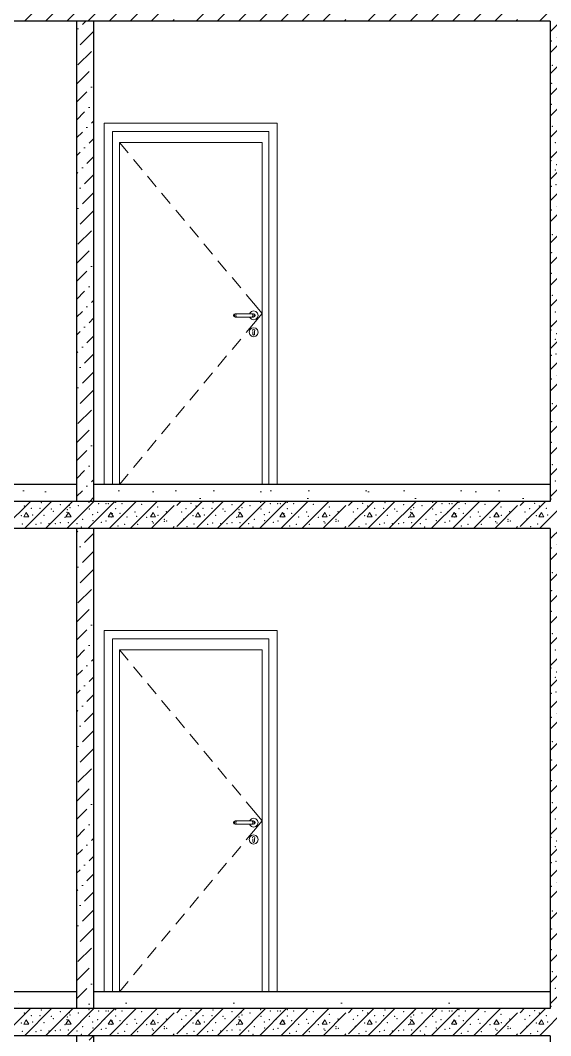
# Model space of a CAD drawing. Header units: millimetres. Extents: x 18162 to 7085488, y 72188 to 247925.
# Drawn here: x 4247381 to 4250516, y 143493 to 149498 of the extents above; entities that cross this region are included whole.
import ezdxf

# ---------------------------------------------------------------- set-up
doc = ezdxf.new("R2010")
doc.units = ezdxf.units.MM
doc.header["$MEASUREMENT"] = 0
doc.layers.add('Archicad Doors', color=7, linetype='Continuous')
doc.layers.add('Structural - Bearing', color=7, linetype='Continuous')
pattern_1 = [(45, (4294986.58, 104752.7), (-106.066, 106.066), [112.5, -37.5, 0, -37.5]), (45, (4294999.84, 104872.03), (-106.066, 106.066), [112.5, -37.5, 0, -37.5])]
pattern_2 = [(0, (4294986.6, 104752.7), (0, 1169.134), [73.125, -601.875]), (0, (4295324.1, 105337.3), (0, 1169.134), [73.125, -601.875]), (60, (4294986.6, 104752.7), (-1012.5, 584.567), [73.125, -601.875]), (60, (4295661.6, 104752.7), (-1012.5, 584.567), [73.125, -601.875]), (120, (4295059.7, 104752.7), (1012.5, 584.567), [73.125, -601.875]), (120, (4295734.7, 104752.7), (1012.5, 584.567), [73.125, -601.875]), (0, (4294986.58, 104865.2), (0, 225), [0, -225, 0, -337.5]), (45, (4295099.08, 104865.2), (-159.099, 159.099), [0, -168.75, 0, -281.25])]

# ---------------------------------------------------------------- blocks, each defined once
blk = doc.blocks.new('*X1424', base_point=(4294986.6, 104752.7))
at = {"layer": 'Structural - Bearing', "color": 7, "linetype": 'Continuous', "lineweight": 9}
for p, q in [((4250513.1, 146305.3), (4250700.5, 146492.7)), ((4250513.1, 146430.3), (4250575.5, 146492.7)), ((4250586.2, 146420.1), (4250571.3, 146394)), ((4250601.3, 146394.1), (4250586.2, 146420.1)), ((4250513.1, 146180.3), (4250713.1, 146380.3)), ((4250571.3, 146394), (4250601.3, 146394.1)), ((4250513.1, 146055.3), (4250713.1, 146255.3)), ((4250696, 146227.4), (4250711.2, 146253.4)), ((4250713.1, 146227.4), (4250696, 146227.4)), ((4250711.2, 146253.4), (4250713.1, 146250)), ((4250513.1, 145930.3), (4250713.1, 146130.3)), ((4250586.2, 146086.7), (4250571.3, 146060.7)), ((4250571.3, 146060.7), (4250601.3, 146060.7)), ((4250601.3, 146060.7), (4250586.2, 146086.7)), ((4250513.1, 145805.3), (4250713.1, 146005.3)), ((4250586.2, 145753.4), (4250713.1, 145880.3)), ((4250696, 145894.1), (4250711.2, 145920.1)), ((4250713.1, 145894), (4250696, 145894.1)), ((4250711.2, 145920.1), (4250713.1, 145916.7)), ((4250513.1, 145555.3), (4250711.2, 145753.4)), ((4250513.1, 145680.3), (4250586.2, 145753.4)), ((4250586.2, 145753.4), (4250571.3, 145727.3)), ((4250601.3, 145727.4), (4250586.2, 145753.4)), ((4250711.2, 145753.4), (4250713.1, 145755.3)), ((4250571.3, 145727.3), (4250601.3, 145727.4)), ((4250513.1, 145430.3), (4250713.1, 145630.3)), ((4250696, 145560.7), (4250711.2, 145586.7)), ((4250711.2, 145586.7), (4250713.1, 145583.3)), ((4250513.1, 145305.3), (4250713.1, 145505.3)), ((4250713.1, 145560.7), (4250696, 145560.7)), ((4250586.2, 145420), (4250571.3, 145394)), ((4250571.3, 145394), (4250601.3, 145394)), ((4250601.3, 145394), (4250586.2, 145420)), ((4250513.1, 145180.3), (4250713.1, 145380.3)), ((4250513.1, 145055.3), (4250713.1, 145255.3)), ((4250696, 145227.4), (4250711.2, 145253.4)), ((4250713.1, 145227.4), (4250696, 145227.4)), ((4250711.2, 145253.4), (4250713.1, 145250)), ((4250513.1, 144930.3), (4250713.1, 145130.3)), ((4250586.2, 145086.7), (4250571.3, 145060.7)), ((4250601.3, 145060.7), (4250586.2, 145086.7)), ((4250571.3, 145060.7), (4250601.3, 145060.7)), ((4250513.1, 144805.3), (4250713.1, 145005.3)), ((4250696, 144894), (4250711.2, 144920)), ((4250711.2, 144920), (4250713.1, 144916.7)), ((4250586.2, 144753.4), (4250713.1, 144880.3)), ((4250713.1, 144894), (4250696, 144894)), ((4250513.1, 144555.3), (4250711.2, 144753.3)), ((4250513.1, 144680.3), (4250586.2, 144753.3)), ((4250586.2, 144753.4), (4250571.3, 144727.3)), ((4250571.3, 144727.3), (4250601.3, 144727.4)), ((4250601.3, 144727.4), (4250586.2, 144753.4)), ((4250711.2, 144753.4), (4250713.1, 144755.3)), ((4250513.1, 144430.3), (4250713.1, 144630.3)), ((4250696, 144560.7), (4250711.2, 144586.7)), ((4250713.1, 144560.7), (4250696, 144560.7)), ((4250711.2, 144586.7), (4250713.1, 144583.3)), ((4250513.1, 144305.3), (4250713.1, 144505.3)), ((4250513.1, 144180.3), (4250713.1, 144380.3)), ((4250586.2, 144420), (4250571.3, 144394)), ((4250571.3, 144394), (4250601.3, 144394)), ((4250601.3, 144394), (4250586.2, 144420)), ((4250513.1, 144055.3), (4250713.1, 144255.3)), ((4250696, 144227.4), (4250711.2, 144253.4)), ((4250711.2, 144253.4), (4250713.1, 144250)), ((4250713.1, 144227.3), (4250696, 144227.4)), ((4250513.1, 143930.3), (4250713.1, 144130.3)), ((4250586.2, 144086.7), (4250571.3, 144060.7)), ((4250571.3, 144060.7), (4250601.3, 144060.7)), ((4250601.3, 144060.7), (4250586.2, 144086.7)), ((4250513.1, 143805.3), (4250713.1, 144005.3)), ((4250586.2, 143753.3), (4250713.1, 143880.3)), ((4250696, 143894), (4250711.2, 143920)), ((4250713.1, 143894), (4250696, 143894)), ((4250711.2, 143920), (4250713.1, 143916.7)), ((4250513.1, 143680.3), (4250586.2, 143753.3)), ((4250586.2, 143753.3), (4250571.3, 143727.3)), ((4250571.3, 143727.3), (4250601.3, 143727.3)), ((4250601.3, 143727.3), (4250586.2, 143753.3)), ((4250610.5, 143652.7), (4250711.2, 143753.3)), ((4250711.2, 143753.3), (4250713.1, 143755.3))]:
    blk.add_line(p, q, dxfattribs=at)
for p in [(4250586.6, 146490.8), (4250659.8, 146487.2), (4250690.9, 146483.7), (4250570.1, 146443.7), (4250608.9, 146426.8), (4250520.9, 146376.2), (4250556.1, 146397.2), (4250595.7, 146368.6), (4250621.9, 146361.1), (4250665.5, 146372.7), (4250666.4, 146399.4), (4250675.4, 146400.2), (4250579.6, 146335.3), (4250618.4, 146324.6), (4250665.6, 146289.2), (4250695.1, 146330.2), (4250525.5, 146230.8), (4250582.7, 146273.5), (4250638.1, 146233.3), (4250686.1, 146260.7), (4250560.4, 146165.8), (4250581.8, 146214.3), (4250629.1, 146202.4), (4250665.6, 146180.8), (4250701.6, 146216.9), (4250702.1, 146185.1), (4250522.6, 146124.2), (4250557.5, 146117), (4250658.1, 146127.2), (4250689.3, 146106.6), (4250581.3, 146068.6), (4250603.4, 146097.1), (4250618.1, 146086.6), (4250669.3, 146044.7), (4250520.7, 146001.6), (4250647.4, 145997.3), (4250694.6, 146041.3), (4250562.6, 145955.2), (4250575, 145939.7), (4250585.8, 145949), (4250655.3, 145925.8), (4250698.9, 145927.6), (4250526.1, 145870.7), (4250612.1, 145911.9), (4250587.3, 145819.2), (4250646.1, 145847), (4250669.4, 145859.1), (4250695.5, 145805.3), (4250544.1, 145773.5), (4250631.6, 145768.4), (4250514.9, 145715.2), (4250517.8, 145689.2), (4250581.8, 145715.2), (4250641.1, 145715.2), (4250674.6, 145694.6), (4250518.3, 145666.6), (4250550.9, 145644.4), (4250572, 145678.3), (4250595.7, 145663.4), (4250640.6, 145666.6), (4250661.7, 145634.1), (4250686.1, 145659.9), (4250543.3, 145611.5), (4250566.4, 145569.7), (4250608.9, 145607.7), (4250621.9, 145594.2), (4250702.9, 145587.7), (4250704.8, 145604.2), (4250519.6, 145516.6), (4250548.4, 145524.6), (4250585.8, 145502.2), (4250595.1, 145520.7), (4250632.9, 145521.7), (4250663, 145527.2), (4250690.9, 145557.8), (4250709.3, 145525.9), (4250570.1, 145443.7), (4250586.6, 145490.8), (4250659.8, 145487.2), (4250690.9, 145483.6), (4250556.1, 145397.2), (4250608.9, 145426.8), (4250666.4, 145399.4), (4250675.4, 145400.2), (4250520.9, 145376.2), (4250579.6, 145335.3), (4250595.7, 145368.6), (4250618.4, 145324.6), (4250621.9, 145361.1), (4250665.5, 145372.7), (4250695.1, 145330.1), (4250582.7, 145273.5), (4250665.6, 145289.2), (4250525.5, 145230.8), (4250581.8, 145214.3), (4250629.1, 145202.4), (4250638.1, 145233.3), (4250686.1, 145260.7), (4250701.6, 145216.9), (4250560.4, 145165.8), (4250665.6, 145180.8), (4250702.1, 145185.1), (4250522.6, 145124.1), (4250557.5, 145117), (4250603.4, 145097.1), (4250618.1, 145086.6), (4250658.1, 145127.1), (4250689.3, 145106.6), (4250581.3, 145068.5), (4250669.3, 145044.7), (4250694.6, 145041.3), (4250520.7, 145001.6), (4250647.4, 144997.3), (4250562.6, 144955.1), (4250575, 144939.7), (4250585.8, 144949), (4250612.1, 144911.9), (4250655.3, 144925.8), (4250698.9, 144927.5), (4250526.1, 144870.7), (4250646.1, 144847), (4250669.4, 144859.1), (4250587.3, 144819.2), (4250695.5, 144805.3), (4250544.1, 144773.5), (4250631.6, 144768.4), (4250514.9, 144715.2), (4250517.8, 144689.2), (4250518.3, 144666.6), (4250572, 144678.3), (4250581.8, 144715.2), (4250595.7, 144663.4), (4250640.6, 144666.6), (4250641.1, 144715.2), (4250674.6, 144694.6), (4250543.3, 144611.5), (4250550.9, 144644.4), (4250608.9, 144607.7), (4250661.7, 144634.1), (4250686.1, 144659.8), (4250704.8, 144604.2), (4250566.4, 144569.7), (4250621.9, 144594.2), (4250690.9, 144557.8), (4250702.9, 144587.7), (4250519.6, 144516.6), (4250548.4, 144524.6), (4250585.8, 144502.2), (4250586.6, 144490.8), (4250595.1, 144520.7), (4250632.9, 144521.7), (4250659.8, 144487.1), (4250663, 144527.2), (4250690.9, 144483.6), (4250709.3, 144525.9), (4250570.1, 144443.7), (4250608.9, 144426.8), (4250520.9, 144376.2), (4250556.1, 144397.1), (4250595.7, 144368.6), (4250621.9, 144361.1), (4250665.5, 144372.7), (4250666.4, 144399.4), (4250675.4, 144400.2), (4250579.6, 144335.3), (4250618.4, 144324.6), (4250695.1, 144330.1), (4250582.7, 144273.5), (4250665.6, 144289.2), (4250686.1, 144260.6), (4250525.5, 144230.8), (4250581.8, 144214.3), (4250629.1, 144202.4), (4250638.1, 144233.2), (4250665.6, 144180.8), (4250701.6, 144216.9), (4250702.1, 144185.1), (4250522.6, 144124.1), (4250560.4, 144165.8), (4250658.1, 144127.1), (4250557.5, 144117), (4250581.3, 144068.5), (4250603.4, 144097.1), (4250618.1, 144086.6), (4250689.3, 144106.6), (4250520.7, 144001.6), (4250669.3, 144044.7), (4250694.6, 144041.3), (4250562.6, 143955.1), (4250585.8, 143948.9), (4250647.4, 143997.3), (4250575, 143939.7), (4250612.1, 143911.9), (4250655.3, 143925.8), (4250698.9, 143927.5), (4250526.1, 143870.7), (4250646.1, 143847), (4250669.4, 143859.1), (4250544.1, 143773.5), (4250587.3, 143819.1), (4250631.6, 143768.4), (4250695.5, 143805.2), (4250514.9, 143715.2), (4250581.8, 143715.2), (4250641.1, 143715.2), (4250517.8, 143689.1), (4250518.3, 143666.6), (4250572, 143678.3), (4250595.7, 143663.4), (4250640.6, 143666.6), (4250674.6, 143694.6), (4250686.1, 143659.8)]:
    blk.add_point(p, dxfattribs=at)
blk = doc.blocks.new('*X1426', base_point=(4294986.6, 104752.7))
at = {"layer": 'Structural - Bearing', "color": 7, "linetype": 'Continuous', "lineweight": 9}
for p, q in [((4247290.8, 143503.3), (4247440.2, 143652.7)), ((4247405.2, 143492.7), (4247565.2, 143652.7)), ((4247530.2, 143492.7), (4247690.2, 143652.7)), ((4247655.2, 143492.7), (4247815.2, 143652.7)), ((4247780.2, 143492.7), (4247940.2, 143652.7)), ((4247905.2, 143492.7), (4248065.2, 143652.7)), ((4248030.2, 143492.7), (4248190.2, 143652.7)), ((4248305.9, 143628.3), (4248330.3, 143652.7)), ((4248305.9, 143503.3), (4248455.3, 143652.7)), ((4248420.3, 143492.7), (4248580.3, 143652.7)), ((4248545.3, 143492.7), (4248705.3, 143652.7)), ((4248670.3, 143492.7), (4248830.3, 143652.7)), ((4248795.3, 143492.7), (4248955.3, 143652.7)), ((4248920.3, 143492.7), (4249080.3, 143652.7)), ((4249045.3, 143492.7), (4249205.3, 143652.7)), ((4249321, 143628.3), (4249345.4, 143652.7)), ((4249321, 143503.3), (4249470.4, 143652.7)), ((4249435.4, 143492.7), (4249595.4, 143652.7)), ((4249560.4, 143492.7), (4249720.4, 143652.7)), ((4249685.4, 143492.7), (4249845.4, 143652.7)), ((4249810.4, 143492.7), (4249970.4, 143652.7)), ((4249935.4, 143492.7), (4250095.4, 143652.7)), ((4250060.4, 143492.7), (4250220.4, 143652.7)), ((4250336.2, 143628.3), (4250360.5, 143652.7)), ((4250336.2, 143503.3), (4250485.5, 143652.7)), ((4250450.5, 143492.7), (4250610.5, 143652.7)), ((4247400.7, 143560.7), (4247415.8, 143586.7)), ((4247415.8, 143586.7), (4247430.7, 143560.6)), ((4247650.7, 143560.7), (4247665.8, 143586.7)), ((4247665.8, 143586.7), (4247680.7, 143560.6)), ((4247900.7, 143560.7), (4247915.8, 143586.7)), ((4247915.8, 143586.7), (4247930.7, 143560.6)), ((4248150.7, 143560.7), (4248165.8, 143586.7)), ((4248155.2, 143492.7), (4248290.8, 143628.3)), ((4248165.8, 143586.7), (4248180.7, 143560.6)), ((4248415.8, 143560.7), (4248430.9, 143586.7)), ((4248430.9, 143586.7), (4248445.8, 143560.6)), ((4248665.8, 143560.7), (4248680.9, 143586.7)), ((4248680.9, 143586.7), (4248695.8, 143560.6)), ((4248915.8, 143560.7), (4248930.9, 143586.7)), ((4248930.9, 143586.7), (4248945.8, 143560.6)), ((4249165.8, 143560.7), (4249180.9, 143586.7)), ((4249170.3, 143492.7), (4249305.9, 143628.3)), ((4249180.9, 143586.7), (4249195.8, 143560.6)), ((4249430.9, 143560.7), (4249446, 143586.7)), ((4249446, 143586.7), (4249460.9, 143560.6)), ((4249680.9, 143560.7), (4249696, 143586.7)), ((4249696, 143586.7), (4249710.9, 143560.6)), ((4249930.9, 143560.7), (4249946, 143586.7)), ((4249946, 143586.7), (4249960.9, 143560.6)), ((4250180.9, 143560.7), (4250196, 143586.7)), ((4250185.4, 143492.7), (4250321, 143628.3)), ((4250196, 143586.7), (4250210.9, 143560.6)), ((4250446, 143560.7), (4250461.2, 143586.7)), ((4250461.2, 143586.7), (4250476.1, 143560.6)), ((4247430.7, 143560.6), (4247400.7, 143560.7)), ((4247680.7, 143560.6), (4247650.7, 143560.7)), ((4247930.7, 143560.6), (4247900.7, 143560.7)), ((4248180.7, 143560.6), (4248150.7, 143560.7)), ((4248445.8, 143560.6), (4248415.8, 143560.7)), ((4248695.8, 143560.6), (4248665.8, 143560.7)), ((4248945.8, 143560.6), (4248915.8, 143560.7)), ((4249195.8, 143560.6), (4249165.8, 143560.7)), ((4249460.9, 143560.6), (4249430.9, 143560.7)), ((4249710.9, 143560.6), (4249680.9, 143560.7)), ((4249960.9, 143560.6), (4249930.9, 143560.7)), ((4250210.9, 143560.6), (4250180.9, 143560.7)), ((4250476.1, 143560.6), (4250446, 143560.7)), ((4248280.2, 143492.7), (4248290.8, 143503.3)), ((4249295.3, 143492.7), (4249305.9, 143503.3)), ((4250310.4, 143492.7), (4250321, 143503.3))]:
    blk.add_line(p, q, dxfattribs=at)
for p in [(4247505.6, 143644.4), (4247787.5, 143647.3), (4247902, 143639.7), (4247943.8, 143647.4), (4248390.6, 143640.5), (4248520.7, 143644.4), (4248802.6, 143647.3), (4248917.2, 143639.7), (4248958.9, 143647.4), (4249405.7, 143640.5), (4249535.8, 143644.4), (4249817.7, 143647.3), (4249932.3, 143639.7), (4249974, 143647.4), (4250420.9, 143640.5), (4247404.7, 143626), (4247446.2, 143611.9), (4247497.9, 143611.5), (4247563.6, 143607.6), (4247576.5, 143594.1), (4247616.3, 143634.1), (4247657.5, 143587.7), (4247659.4, 143604.1), (4247670.2, 143628.9), (4247675.3, 143615.3), (4247724.3, 143627.3), (4247789.2, 143607.2), (4247837.8, 143587.7), (4247844.2, 143639.2), (4247879, 143591.6), (4247886.6, 143638.1), (4247924.1, 143580), (4247944.5, 143608.9), (4247969.2, 143581.9), (4247982, 143639.2), (4248059.1, 143589.6), (4248097.5, 143635), (4248192.6, 143619.6), (4248243.4, 143591.6), (4248334, 143589), (4248361, 143610.5), (4248419.8, 143626), (4248461.3, 143611.9), (4248513, 143611.5), (4248578.7, 143607.6), (4248591.6, 143594.1), (4248631.4, 143634.1), (4248672.6, 143587.7), (4248674.5, 143604.1), (4248685.4, 143628.9), (4248690.4, 143615.3), (4248739.4, 143627.3), (4248804.3, 143607.2), (4248852.9, 143587.7), (4248859.4, 143639.2), (4248894.1, 143591.6), (4248901.7, 143638.1), (4248939.2, 143580), (4248959.6, 143608.9), (4248984.3, 143581.9), (4248997.2, 143639.2), (4249074.3, 143589.6), (4249112.6, 143635), (4249207.7, 143619.6), (4249258.6, 143591.6), (4249349.1, 143589), (4249376.1, 143610.5), (4249434.9, 143626), (4249476.4, 143611.9), (4249528.1, 143611.5), (4249593.8, 143607.6), (4249606.8, 143594.1), (4249646.6, 143634.1), (4249687.8, 143587.7), (4249689.7, 143604.1), (4249700.5, 143628.9), (4249705.6, 143615.3), (4249754.6, 143627.3), (4249819.5, 143607.2), (4249868, 143587.7), (4249874.5, 143639.2), (4249909.3, 143591.6), (4249916.8, 143638.1), (4249954.3, 143580), (4249974.7, 143608.9), (4249999.5, 143581.9), (4250012.3, 143639.2), (4250089.4, 143589.6), (4250127.7, 143635), (4250222.8, 143619.6), (4250273.7, 143591.6), (4250364.2, 143589), (4250391.2, 143610.5), (4250450.1, 143626), (4250491.5, 143611.9), (4247385.8, 143567.1), (4247453.4, 143572.9), (4247503, 143524.6), (4247521, 143569.7), (4247549.7, 143520.7), (4247587.5, 143521.7), (4247617.6, 143527.2), (4247645.5, 143557.8), (4247663.9, 143525.9), (4247715, 143520.4), (4247736.7, 143574.2), (4247748.9, 143546.5), (4247808.2, 143573.5), (4247809.9, 143538.4), (4247860.6, 143529.5), (4247888.2, 143535.6), (4247918.9, 143559.4), (4248010.8, 143560.7), (4248068.8, 143565), (4248127.1, 143557.6), (4248161, 143533), (4248167.8, 143523.8), (4248194.5, 143569.7), (4248232.7, 143547), (4248232.9, 143535.2), (4248246.6, 143536.2), (4248346.9, 143548.5), (4248400.9, 143567.1), (4248468.5, 143572.9), (4248518.1, 143524.6), (4248536.1, 143569.7), (4248564.8, 143520.7), (4248602.7, 143521.7), (4248632.7, 143527.2), (4248660.6, 143557.8), (4248679.1, 143525.9), (4248730.2, 143520.4), (4248751.8, 143574.2), (4248764.1, 143546.5), (4248823.3, 143573.5), (4248825, 143538.4), (4248875.7, 143529.5), (4248903.4, 143535.6), (4248934.1, 143559.4), (4249026, 143560.7), (4249083.9, 143565), (4249142.2, 143557.6), (4249176.1, 143533), (4249183, 143523.8), (4249209.6, 143569.7), (4249247.9, 143547), (4249248, 143535.2), (4249261.8, 143536.2), (4249362.1, 143548.5), (4249416, 143567.1), (4249483.7, 143572.9), (4249533.2, 143524.6), (4249551.3, 143569.7), (4249580, 143520.7), (4249617.8, 143521.7), (4249647.8, 143527.2), (4249675.8, 143557.8), (4249694.2, 143525.9), (4249745.3, 143520.4), (4249766.9, 143574.2), (4249779.2, 143546.5), (4249838.4, 143573.5), (4249840.1, 143538.4), (4249890.9, 143529.5), (4249918.5, 143535.6), (4249949.2, 143559.4), (4250041.1, 143560.7), (4250099, 143565), (4250157.4, 143557.6), (4250191.2, 143533), (4250198.1, 143523.8), (4250224.8, 143569.7), (4250263, 143547), (4250263.1, 143535.2), (4250276.9, 143536.2), (4250377.2, 143548.5), (4250431.2, 143567.1), (4250498.8, 143572.9), (4247393.3, 143519.2), (4247474.2, 143516.5), (4247540.4, 143502.2), (4247741.6, 143500.9), (4247958.4, 143507.5), (4247997.8, 143517.6), (4248075.1, 143516.1), (4248367, 143503.7), (4248408.5, 143519.2), (4248489.3, 143516.5), (4248555.6, 143502.2), (4248756.8, 143500.9), (4248973.5, 143507.5), (4249013, 143517.6), (4249090.2, 143516.1), (4249382.2, 143503.7), (4249423.6, 143519.2), (4249504.5, 143516.5), (4249570.7, 143502.2), (4249771.9, 143500.9), (4249988.7, 143507.5), (4250028.1, 143517.6), (4250105.4, 143516.1), (4250397.3, 143503.7), (4250438.7, 143519.2)]:
    blk.add_point(p, dxfattribs=at)
blk = doc.blocks.new('*X1437', base_point=(4294986.6, 104752.7))
at = {"layer": 'Structural - Bearing', "color": 7, "linetype": 'Continuous', "lineweight": 9}
for p, q in [((4250513.1, 149305.4), (4250700.4, 149492.7)), ((4250513.1, 149430.4), (4250575.4, 149492.7)), ((4250586.2, 149420.1), (4250571.3, 149394.1)), ((4250601.3, 149394.1), (4250586.2, 149420.1)), ((4250513.1, 149180.4), (4250713.1, 149380.4)), ((4250571.3, 149394.1), (4250601.3, 149394.1)), ((4250513.1, 149055.4), (4250713.1, 149255.4)), ((4250696, 149227.4), (4250711.2, 149253.4)), ((4250713.1, 149227.4), (4250696, 149227.4)), ((4250711.2, 149253.4), (4250713.1, 149250.1)), ((4250513.1, 148930.4), (4250713.1, 149130.4)), ((4250586.2, 149086.8), (4250571.3, 149060.7)), ((4250571.3, 149060.7), (4250601.3, 149060.8)), ((4250601.3, 149060.8), (4250586.2, 149086.8)), ((4250513.1, 148805.4), (4250713.1, 149005.4)), ((4250586.2, 148753.4), (4250713.1, 148880.4)), ((4250696, 148894.1), (4250711.2, 148920.1)), ((4250713.1, 148894.1), (4250696, 148894.1)), ((4250711.2, 148920.1), (4250713.1, 148916.7)), ((4250513.1, 148555.3), (4250711.2, 148753.4)), ((4250513.1, 148680.3), (4250586.2, 148753.4)), ((4250586.2, 148753.4), (4250571.3, 148727.4)), ((4250601.3, 148727.4), (4250586.2, 148753.4)), ((4250711.2, 148753.4), (4250713.1, 148755.4)), ((4250571.3, 148727.4), (4250601.3, 148727.4)), ((4250513.1, 148430.3), (4250713.1, 148630.3)), ((4250696, 148560.8), (4250711.2, 148586.8)), ((4250711.2, 148586.8), (4250713.1, 148583.4)), ((4250513.1, 148305.3), (4250713.1, 148505.3)), ((4250713.1, 148560.7), (4250696, 148560.8)), ((4250586.2, 148420.1), (4250571.3, 148394.1)), ((4250571.3, 148394.1), (4250601.3, 148394.1)), ((4250601.3, 148394.1), (4250586.2, 148420.1)), ((4250513.1, 148180.3), (4250713.1, 148380.3)), ((4250513.1, 148055.3), (4250713.1, 148255.3)), ((4250696, 148227.4), (4250711.2, 148253.4)), ((4250713.1, 148227.4), (4250696, 148227.4)), ((4250711.2, 148253.4), (4250713.1, 148250.1)), ((4250513.1, 147930.3), (4250713.1, 148130.3)), ((4250586.2, 148086.8), (4250571.3, 148060.7)), ((4250601.3, 148060.8), (4250586.2, 148086.8)), ((4250571.3, 148060.7), (4250601.3, 148060.8)), ((4250513.1, 147805.3), (4250713.1, 148005.3)), ((4250696, 147894.1), (4250711.2, 147920.1)), ((4250711.2, 147920.1), (4250713.1, 147916.7)), ((4250586.2, 147753.4), (4250713.1, 147880.3)), ((4250713.1, 147894.1), (4250696, 147894.1)), ((4250513.1, 147555.3), (4250711.2, 147753.4)), ((4250513.1, 147680.3), (4250586.2, 147753.4)), ((4250586.2, 147753.4), (4250571.3, 147727.4)), ((4250571.3, 147727.4), (4250601.3, 147727.4)), ((4250601.3, 147727.4), (4250586.2, 147753.4)), ((4250711.2, 147753.4), (4250713.1, 147755.3)), ((4250513.1, 147430.3), (4250713.1, 147630.3)), ((4250696, 147560.7), (4250711.2, 147586.7)), ((4250713.1, 147560.7), (4250696, 147560.7)), ((4250711.2, 147586.7), (4250713.1, 147583.4)), ((4250513.1, 147305.3), (4250713.1, 147505.3)), ((4250513.1, 147180.3), (4250713.1, 147380.3)), ((4250586.2, 147420.1), (4250571.3, 147394)), ((4250571.3, 147394), (4250601.3, 147394.1)), ((4250601.3, 147394.1), (4250586.2, 147420.1)), ((4250513.1, 147055.3), (4250713.1, 147255.3)), ((4250696, 147227.4), (4250711.2, 147253.4)), ((4250711.2, 147253.4), (4250713.1, 147250)), ((4250713.1, 147227.4), (4250696, 147227.4)), ((4250513.1, 146930.3), (4250713.1, 147130.3)), ((4250586.2, 147086.7), (4250571.3, 147060.7)), ((4250601.3, 147060.7), (4250586.2, 147086.7)), ((4250513.1, 146805.3), (4250713.1, 147005.3)), ((4250571.3, 147060.7), (4250601.3, 147060.7)), ((4250696, 146894.1), (4250711.2, 146920.1)), ((4250713.1, 146894.1), (4250696, 146894.1)), ((4250711.2, 146920.1), (4250713.1, 146916.7)), ((4250586.2, 146753.4), (4250713.1, 146880.3)), ((4250513.1, 146680.3), (4250586.2, 146753.4)), ((4250586.2, 146753.4), (4250571.3, 146727.4)), ((4250571.3, 146727.4), (4250601.3, 146727.4)), ((4250601.3, 146727.4), (4250586.2, 146753.4)), ((4250610.5, 146652.7), (4250711.2, 146753.4)), ((4250711.2, 146753.4), (4250713.1, 146755.3))]:
    blk.add_line(p, q, dxfattribs=at)
for p in [(4250586.6, 149490.9), (4250659.8, 149487.2), (4250690.9, 149483.7), (4250570.1, 149443.8), (4250608.9, 149426.8), (4250520.9, 149376.3), (4250556.1, 149397.2), (4250595.7, 149368.7), (4250621.9, 149361.2), (4250665.5, 149372.8), (4250666.4, 149399.4), (4250675.4, 149400.3), (4250579.6, 149335.4), (4250618.4, 149324.7), (4250665.6, 149289.3), (4250695.1, 149330.2), (4250525.5, 149230.9), (4250582.7, 149273.5), (4250638.1, 149233.3), (4250686.1, 149260.7), (4250560.4, 149165.8), (4250581.8, 149214.4), (4250629.1, 149202.5), (4250665.6, 149180.9), (4250701.6, 149216.9), (4250702.1, 149185.2), (4250522.6, 149124.2), (4250557.5, 149117), (4250658.1, 149127.2), (4250689.3, 149106.7), (4250581.3, 149068.6), (4250603.4, 149097.2), (4250618.1, 149086.7), (4250669.3, 149044.8), (4250520.7, 149001.7), (4250647.4, 148997.4), (4250694.6, 149041.4), (4250562.6, 148955.2), (4250575, 148939.8), (4250585.8, 148949), (4250655.3, 148925.9), (4250698.9, 148927.6), (4250526.1, 148870.7), (4250612.1, 148911.9), (4250587.3, 148819.2), (4250646.1, 148847), (4250669.4, 148859.2), (4250695.5, 148805.3), (4250544.1, 148773.6), (4250631.6, 148768.4), (4250514.9, 148715.3), (4250517.8, 148689.2), (4250581.8, 148715.3), (4250641.1, 148715.3), (4250674.6, 148694.7), (4250518.3, 148666.7), (4250550.9, 148644.5), (4250572, 148678.4), (4250595.7, 148663.4), (4250640.6, 148666.7), (4250661.7, 148634.2), (4250686.1, 148659.9), (4250543.3, 148611.6), (4250566.4, 148569.8), (4250608.9, 148607.7), (4250621.9, 148594.2), (4250702.9, 148587.8), (4250704.8, 148604.2), (4250519.6, 148516.6), (4250548.4, 148524.7), (4250595.1, 148520.8), (4250632.9, 148521.8), (4250663, 148527.3), (4250690.9, 148557.9), (4250709.3, 148526), (4250570.1, 148443.8), (4250585.8, 148502.2), (4250586.6, 148490.9), (4250659.8, 148487.2), (4250690.9, 148483.7), (4250556.1, 148397.2), (4250608.9, 148426.8), (4250666.4, 148399.4), (4250675.4, 148400.2), (4250520.9, 148376.3), (4250579.6, 148335.3), (4250595.7, 148368.6), (4250618.4, 148324.7), (4250621.9, 148361.1), (4250665.5, 148372.7), (4250695.1, 148330.2), (4250582.7, 148273.5), (4250665.6, 148289.2), (4250525.5, 148230.9), (4250581.8, 148214.3), (4250638.1, 148233.3), (4250686.1, 148260.7), (4250701.6, 148216.9), (4250560.4, 148165.8), (4250629.1, 148202.4), (4250665.6, 148180.9), (4250702.1, 148185.1), (4250522.6, 148124.2), (4250557.5, 148117), (4250603.4, 148097.1), (4250618.1, 148086.7), (4250658.1, 148127.2), (4250689.3, 148106.6), (4250581.3, 148068.6), (4250669.3, 148044.7), (4250694.6, 148041.3), (4250520.7, 148001.6), (4250647.4, 147997.3), (4250562.6, 147955.2), (4250575, 147939.7), (4250585.8, 147949), (4250612.1, 147911.9), (4250655.3, 147925.8), (4250698.9, 147927.6), (4250526.1, 147870.7), (4250646.1, 147847), (4250669.4, 147859.2), (4250587.3, 147819.2), (4250695.5, 147805.3), (4250544.1, 147773.6), (4250631.6, 147768.4), (4250514.9, 147715.3), (4250517.8, 147689.2), (4250518.3, 147666.6), (4250572, 147678.3), (4250581.8, 147715.3), (4250595.7, 147663.4), (4250640.6, 147666.6), (4250641.1, 147715.3), (4250674.6, 147694.7), (4250543.3, 147611.6), (4250550.9, 147644.4), (4250608.9, 147607.7), (4250661.7, 147634.1), (4250686.1, 147659.9), (4250704.8, 147604.2), (4250566.4, 147569.7), (4250621.9, 147594.2), (4250690.9, 147557.9), (4250702.9, 147587.8), (4250519.6, 147516.6), (4250548.4, 147524.7), (4250585.8, 147502.2), (4250586.6, 147490.8), (4250595.1, 147520.8), (4250632.9, 147521.8), (4250659.8, 147487.2), (4250663, 147527.3), (4250690.9, 147483.7), (4250709.3, 147526), (4250570.1, 147443.8), (4250608.9, 147426.8), (4250520.9, 147376.2), (4250556.1, 147397.2), (4250595.7, 147368.6), (4250665.5, 147372.7), (4250666.4, 147399.4), (4250675.4, 147400.2), (4250579.6, 147335.3), (4250618.4, 147324.6), (4250621.9, 147361.1), (4250695.1, 147330.2), (4250582.7, 147273.5), (4250665.6, 147289.2), (4250686.1, 147260.7), (4250525.5, 147230.8), (4250581.8, 147214.3), (4250629.1, 147202.4), (4250638.1, 147233.3), (4250701.6, 147216.9), (4250702.1, 147185.1), (4250522.6, 147124.2), (4250560.4, 147165.8), (4250658.1, 147127.2), (4250665.6, 147180.8), (4250557.5, 147117), (4250581.3, 147068.6), (4250603.4, 147097.1), (4250618.1, 147086.6), (4250689.3, 147106.6), (4250669.3, 147044.7), (4250694.6, 147041.3), (4250520.7, 147001.6), (4250562.6, 146955.2), (4250585.8, 146949), (4250647.4, 146997.3), (4250575, 146939.7), (4250612.1, 146911.9), (4250655.3, 146925.8), (4250698.9, 146927.6), (4250526.1, 146870.7), (4250646.1, 146847), (4250669.4, 146859.1), (4250544.1, 146773.6), (4250587.3, 146819.2), (4250631.6, 146768.4), (4250695.5, 146805.3), (4250514.9, 146715.2), (4250581.8, 146715.2), (4250641.1, 146715.2), (4250517.8, 146689.2), (4250518.3, 146666.6), (4250572, 146678.3), (4250595.7, 146663.4), (4250640.6, 146666.6), (4250674.6, 146694.6), (4250686.1, 146659.9)]:
    blk.add_point(p, dxfattribs=at)
blk = doc.blocks.new('*X1439', base_point=(4294986.6, 104752.7))
at = {"layer": 'Structural - Bearing', "color": 7, "linetype": 'Continuous', "lineweight": 9}
for p, q in [((4247290.8, 146503.4), (4247440.1, 146652.7)), ((4247405.1, 146492.7), (4247565.1, 146652.7)), ((4247530.1, 146492.7), (4247690.1, 146652.7)), ((4247655.1, 146492.7), (4247815.1, 146652.7)), ((4247780.1, 146492.7), (4247940.1, 146652.7)), ((4247905.1, 146492.7), (4248065.1, 146652.7)), ((4248030.1, 146492.7), (4248190.1, 146652.7)), ((4248305.9, 146628.4), (4248330.2, 146652.7)), ((4248305.9, 146503.4), (4248455.2, 146652.7)), ((4248420.2, 146492.7), (4248580.2, 146652.7)), ((4248545.2, 146492.7), (4248705.2, 146652.7)), ((4248670.2, 146492.7), (4248830.2, 146652.7)), ((4248795.2, 146492.7), (4248955.2, 146652.7)), ((4248920.2, 146492.7), (4249080.2, 146652.7)), ((4249045.2, 146492.7), (4249205.2, 146652.7)), ((4249321, 146628.4), (4249345.4, 146652.7)), ((4249321, 146503.4), (4249470.4, 146652.7)), ((4249435.4, 146492.7), (4249595.4, 146652.7)), ((4249560.4, 146492.7), (4249720.4, 146652.7)), ((4249685.4, 146492.7), (4249845.4, 146652.7)), ((4249810.4, 146492.7), (4249970.4, 146652.7)), ((4249935.4, 146492.7), (4250095.4, 146652.7)), ((4250060.4, 146492.7), (4250220.4, 146652.7)), ((4250336.2, 146628.4), (4250360.5, 146652.7)), ((4250336.2, 146503.4), (4250485.5, 146652.7)), ((4250450.5, 146492.7), (4250610.5, 146652.7)), ((4247400.7, 146560.7), (4247415.8, 146586.7)), ((4247415.8, 146586.7), (4247430.7, 146560.7)), ((4247650.7, 146560.7), (4247665.8, 146586.7)), ((4247665.8, 146586.7), (4247680.7, 146560.7)), ((4247900.7, 146560.7), (4247915.8, 146586.7)), ((4247915.8, 146586.7), (4247930.7, 146560.7)), ((4248150.7, 146560.7), (4248165.8, 146586.7)), ((4248155.1, 146492.7), (4248290.8, 146628.4)), ((4248165.8, 146586.7), (4248180.7, 146560.7)), ((4248415.8, 146560.7), (4248430.9, 146586.7)), ((4248430.9, 146586.7), (4248445.8, 146560.7)), ((4248665.8, 146560.7), (4248680.9, 146586.7)), ((4248680.9, 146586.7), (4248695.8, 146560.7)), ((4248915.8, 146560.7), (4248930.9, 146586.7)), ((4248930.9, 146586.7), (4248945.8, 146560.7)), ((4249165.8, 146560.7), (4249180.9, 146586.7)), ((4249170.2, 146492.7), (4249305.9, 146628.4)), ((4249180.9, 146586.7), (4249195.8, 146560.7)), ((4249430.9, 146560.7), (4249446, 146586.7)), ((4249446, 146586.7), (4249460.9, 146560.7)), ((4249680.9, 146560.7), (4249696, 146586.7)), ((4249696, 146586.7), (4249710.9, 146560.7)), ((4249930.9, 146560.7), (4249946, 146586.7)), ((4249946, 146586.7), (4249960.9, 146560.7)), ((4250180.9, 146560.7), (4250196, 146586.7)), ((4250185.4, 146492.7), (4250321, 146628.4)), ((4250196, 146586.7), (4250210.9, 146560.7)), ((4250446, 146560.7), (4250461.2, 146586.7)), ((4250461.2, 146586.7), (4250476.1, 146560.7)), ((4247430.7, 146560.7), (4247400.7, 146560.7)), ((4247680.7, 146560.7), (4247650.7, 146560.7)), ((4247930.7, 146560.7), (4247900.7, 146560.7)), ((4248180.7, 146560.7), (4248150.7, 146560.7)), ((4248445.8, 146560.7), (4248415.8, 146560.7)), ((4248695.8, 146560.7), (4248665.8, 146560.7)), ((4248945.8, 146560.7), (4248915.8, 146560.7)), ((4249195.8, 146560.7), (4249165.8, 146560.7)), ((4249460.9, 146560.7), (4249430.9, 146560.7)), ((4249710.9, 146560.7), (4249680.9, 146560.7)), ((4249960.9, 146560.7), (4249930.9, 146560.7)), ((4250210.9, 146560.7), (4250180.9, 146560.7)), ((4250476.1, 146560.7), (4250446, 146560.7)), ((4248280.1, 146492.7), (4248290.8, 146503.4)), ((4249295.2, 146492.7), (4249305.9, 146503.4)), ((4250310.4, 146492.7), (4250321, 146503.4))]:
    blk.add_line(p, q, dxfattribs=at)
for p in [(4247505.6, 146644.4), (4247787.5, 146647.4), (4247943.8, 146647.5), (4248520.7, 146644.4), (4248802.6, 146647.4), (4248958.9, 146647.5), (4249535.8, 146644.4), (4249817.7, 146647.4), (4249974, 146647.5), (4247404.7, 146626), (4247446.2, 146611.9), (4247497.9, 146611.5), (4247563.6, 146607.7), (4247576.5, 146594.2), (4247616.3, 146634.1), (4247657.5, 146587.8), (4247659.4, 146604.2), (4247670.2, 146628.9), (4247675.3, 146615.4), (4247724.3, 146627.4), (4247789.2, 146607.3), (4247837.8, 146587.8), (4247844.2, 146639.3), (4247879, 146591.6), (4247886.6, 146638.2), (4247902, 146639.7), (4247944.5, 146608.9), (4247982, 146639.3), (4248059.1, 146589.7), (4248097.5, 146635.1), (4248192.6, 146619.6), (4248243.4, 146591.6), (4248334, 146589), (4248361, 146610.5), (4248390.6, 146640.6), (4248419.8, 146626), (4248461.3, 146611.9), (4248513, 146611.5), (4248578.7, 146607.7), (4248591.6, 146594.2), (4248631.4, 146634.1), (4248672.6, 146587.8), (4248674.5, 146604.2), (4248685.4, 146628.9), (4248690.4, 146615.4), (4248739.4, 146627.4), (4248804.3, 146607.3), (4248852.9, 146587.8), (4248859.4, 146639.3), (4248894.1, 146591.6), (4248901.7, 146638.2), (4248917.2, 146639.7), (4248959.6, 146608.9), (4248997.2, 146639.3), (4249074.3, 146589.7), (4249112.6, 146635.1), (4249207.7, 146619.6), (4249258.6, 146591.6), (4249349.1, 146589), (4249376.1, 146610.5), (4249405.7, 146640.6), (4249434.9, 146626), (4249476.4, 146611.9), (4249528.1, 146611.5), (4249593.8, 146607.7), (4249606.8, 146594.2), (4249646.6, 146634.1), (4249687.8, 146587.8), (4249689.7, 146604.2), (4249700.5, 146628.9), (4249705.6, 146615.4), (4249754.6, 146627.4), (4249819.5, 146607.3), (4249868, 146587.8), (4249874.5, 146639.3), (4249909.3, 146591.6), (4249916.8, 146638.2), (4249932.3, 146639.7), (4249974.7, 146608.9), (4250012.3, 146639.3), (4250089.4, 146589.7), (4250127.7, 146635.1), (4250222.8, 146619.6), (4250273.7, 146591.6), (4250364.2, 146589), (4250391.2, 146610.5), (4250420.9, 146640.6), (4250450.1, 146626), (4250491.5, 146611.9), (4247385.8, 146567.2), (4247453.4, 146573), (4247503, 146524.7), (4247521, 146569.7), (4247617.6, 146527.2), (4247645.5, 146557.8), (4247663.9, 146525.9), (4247736.7, 146574.3), (4247748.9, 146546.6), (4247808.2, 146573.6), (4247809.9, 146538.4), (4247860.6, 146529.6), (4247888.2, 146535.7), (4247918.9, 146559.4), (4247924.1, 146580), (4247969.2, 146581.9), (4248010.8, 146560.7), (4248068.8, 146565), (4248127.1, 146557.7), (4248161, 146533), (4248167.8, 146523.8), (4248194.5, 146569.7), (4248232.7, 146547), (4248232.9, 146535.2), (4248246.6, 146536.2), (4248346.9, 146548.6), (4248400.9, 146567.2), (4248468.5, 146573), (4248518.1, 146524.7), (4248536.1, 146569.7), (4248632.7, 146527.2), (4248660.6, 146557.8), (4248679.1, 146525.9), (4248751.8, 146574.3), (4248764.1, 146546.6), (4248823.3, 146573.6), (4248825, 146538.4), (4248875.7, 146529.6), (4248903.4, 146535.7), (4248934.1, 146559.4), (4248939.2, 146580), (4248984.3, 146581.9), (4249026, 146560.7), (4249083.9, 146565), (4249142.2, 146557.7), (4249176.1, 146533), (4249183, 146523.8), (4249209.6, 146569.7), (4249247.9, 146547), (4249248, 146535.2), (4249261.8, 146536.2), (4249362.1, 146548.6), (4249416, 146567.2), (4249483.7, 146573), (4249533.2, 146524.7), (4249551.3, 146569.7), (4249647.8, 146527.2), (4249675.8, 146557.8), (4249694.2, 146525.9), (4249766.9, 146574.3), (4249779.2, 146546.6), (4249838.4, 146573.6), (4249840.1, 146538.4), (4249890.9, 146529.6), (4249918.5, 146535.7), (4249949.2, 146559.4), (4249954.3, 146580), (4249999.5, 146581.9), (4250041.1, 146560.7), (4250099, 146565), (4250157.4, 146557.7), (4250191.2, 146533), (4250198.1, 146523.8), (4250224.8, 146569.7), (4250263, 146547), (4250263.1, 146535.2), (4250276.9, 146536.2), (4250377.2, 146548.6), (4250431.2, 146567.2), (4250498.8, 146573), (4247393.3, 146519.2), (4247474.2, 146516.6), (4247540.4, 146502.2), (4247549.7, 146520.7), (4247587.5, 146521.7), (4247715, 146520.4), (4247741.6, 146501), (4247958.4, 146507.6), (4247997.8, 146517.7), (4248075.1, 146516.1), (4248367, 146503.7), (4248408.5, 146519.2), (4248489.3, 146516.6), (4248555.6, 146502.2), (4248564.8, 146520.7), (4248602.7, 146521.7), (4248730.2, 146520.4), (4248756.8, 146501), (4248973.5, 146507.6), (4249013, 146517.7), (4249090.2, 146516.1), (4249382.2, 146503.7), (4249423.6, 146519.2), (4249504.5, 146516.6), (4249570.7, 146502.2), (4249580, 146520.7), (4249617.8, 146521.7), (4249745.3, 146520.4), (4249771.9, 146501), (4249988.7, 146507.6), (4250028.1, 146517.7), (4250105.4, 146516.1), (4250397.3, 146503.7), (4250438.7, 146519.2)]:
    blk.add_point(p, dxfattribs=at)
blk = doc.blocks.new('*X1451', base_point=(4294986.6, 104752.7))
at = {"layer": 'Structural - Bearing', "color": 7, "linetype": 'Continuous', "lineweight": 9}
for p, q in [((4247405.1, 149492.7), (4247565.1, 149652.7)), ((4247530.1, 149492.7), (4247690.1, 149652.7)), ((4247655.1, 149492.7), (4247815.1, 149652.7)), ((4247780.1, 149492.7), (4247940.1, 149652.7)), ((4247905.1, 149492.7), (4248065.1, 149652.7)), ((4248030.1, 149492.7), (4248190.1, 149652.7)), ((4248420.2, 149492.7), (4248580.2, 149652.7)), ((4248545.2, 149492.7), (4248705.2, 149652.7)), ((4248670.2, 149492.7), (4248830.2, 149652.7)), ((4248795.2, 149492.7), (4248955.2, 149652.7)), ((4248920.2, 149492.7), (4249080.2, 149652.7)), ((4249045.2, 149492.7), (4249205.2, 149652.7)), ((4249435.3, 149492.7), (4249595.3, 149652.7)), ((4249560.3, 149492.7), (4249720.3, 149652.7)), ((4249685.3, 149492.7), (4249845.3, 149652.7)), ((4249810.3, 149492.7), (4249970.3, 149652.7)), ((4249935.3, 149492.7), (4250095.3, 149652.7)), ((4250060.3, 149492.7), (4250220.3, 149652.7)), ((4250450.4, 149492.7), (4250610.4, 149652.7)), ((4248155.1, 149492.7), (4248290.8, 149628.4)), ((4249170.2, 149492.7), (4249305.9, 149628.4)), ((4250185.3, 149492.7), (4250321, 149628.4)), ((4248280.1, 149492.7), (4248290.8, 149503.4)), ((4249295.2, 149492.7), (4249305.9, 149503.4)), ((4250310.3, 149492.7), (4250321, 149503.4))]:
    blk.add_line(p, q, dxfattribs=at)

msp = doc.modelspace()

# ---------------------------------------------------------------- hatches: boundary and pattern name
at = {"layer": 'Structural - Bearing', "linetype": 'Continuous', "lineweight": 9}
h = msp.add_hatch(dxfattribs=at)
h.set_pattern_fill('Dot___Dashed_0003', style=0, pattern_type=2)
h.set_pattern_definition(pattern_1)
h.paths.add_polyline_path([(4247813.1, 149492.7), (4247713.1, 149492.7), (4247713.1, 146652.7), (4247813.1, 146652.7)])
h = msp.add_hatch(dxfattribs=at)
h.set_pattern_fill('Lightweight_Concrete_0003', style=0, pattern_type=2)
h.set_pattern_definition(pattern_2)
h.paths.add_polyline_path([(4244213.1, 146752.7), (4244213.1, 146652.7), (4247713.1, 146652.7), (4247713.1, 146752.7)])
h = msp.add_hatch(dxfattribs=at)
h.set_pattern_fill('Lightweight_Concrete_0003', style=0, pattern_type=2)
h.set_pattern_definition(pattern_2)
h.paths.add_polyline_path([(4247813.1, 146652.7), (4250513.1, 146652.7), (4250513.1, 146752.7), (4247813.1, 146752.7)])
h = msp.add_hatch(dxfattribs=at)
h.set_pattern_fill('Dot___Dashed_0003', style=0, pattern_type=2)
h.set_pattern_definition(pattern_1)
h.paths.add_polyline_path([(4247813.1, 146492.7), (4247713.1, 146492.7), (4247713.1, 143652.7), (4247813.1, 143652.7)])
h = msp.add_hatch(dxfattribs=at)
h.set_pattern_fill('Lightweight_Concrete_0003', style=0, pattern_type=2)
h.set_pattern_definition(pattern_2)
h.paths.add_polyline_path([(4244213.1, 143752.7), (4244213.1, 143652.7), (4247713.1, 143652.7), (4247713.1, 143752.7)])
h = msp.add_hatch(dxfattribs=at)
h.set_pattern_fill('Lightweight_Concrete_0003', style=0, pattern_type=2)
h.set_pattern_definition(pattern_2)
h.paths.add_polyline_path([(4247813.1, 143652.7), (4250513.1, 143652.7), (4250513.1, 143752.7), (4247813.1, 143752.7)])
h = msp.add_hatch(dxfattribs=at)
h.set_pattern_fill('Dot___Dashed_0003', style=0, pattern_type=2)
h.set_pattern_definition(pattern_1)
h.paths.add_polyline_path([(4247813.1, 143492.7), (4247713.1, 143492.7), (4247713.1, 140652.7), (4247813.1, 140652.7)])

# ---------------------------------------------------------------- linework, layer by layer
at = {"layer": 'Archicad Doors', "color": 7, "linetype": 'Continuous', "lineweight": 9}
for p, q in [((4247876.1, 146752.7), (4247876.1, 148889.7)), ((4247876.1, 148889.7), (4248900.1, 148889.7)), ((4248900.1, 148889.7), (4248900.1, 146752.7)), ((4247926.1, 148839.7), (4247926.1, 146752.7)), ((4248850.1, 148839.7), (4247926.1, 148839.7)), ((4248850.1, 146752.7), (4248850.1, 148839.7)), ((4247966.1, 148774.7), (4248017.4, 148713.3)), ((4248810.1, 148774.7), (4247966.1, 148774.7)), ((4247966.1, 148774.7), (4247966.1, 146752.7)), ((4248810.1, 146752.7), (4248810.1, 148774.7)), ((4248049.4, 148674.9), (4248100.7, 148613.5)), ((4248132.7, 148575.1), (4248184, 148513.7)), ((4248216, 148475.3), (4248267.3, 148413.9)), ((4248299.3, 148375.5), (4248350.6, 148314.1)), ((4248382.7, 148275.7), (4248433.9, 148214.3)), ((4248466, 148175.9), (4248517.2, 148114.5)), ((4248549.3, 148076.1), (4248600.5, 148014.7)), ((4248632.6, 147976.3), (4248683.9, 147914.9)), ((4248715.9, 147876.5), (4248758.8, 147825.1)), ((4248758.8, 147825.1), (4248810.1, 147763.7)), ((4248643, 147759.8), (4248640.1, 147752.7)), ((4248640.1, 147752.7), (4248643, 147745.6)), ((4248644.6, 147759.8), (4248641.8, 147752.7)), ((4248641.8, 147752.7), (4248644.6, 147745.6)), ((4248650.1, 147762.7), (4248643, 147759.8)), ((4248643, 147745.6), (4248650.1, 147742.7)), ((4248649.4, 147759.8), (4248647.3, 147752.7)), ((4248647.3, 147752.7), (4248649.4, 147745.6)), ((4248651.2, 147762.7), (4248650.1, 147762.7)), ((4248651.2, 147742.7), (4248650.1, 147742.7)), ((4248654.5, 147762.7), (4248651.2, 147762.7)), ((4248654.5, 147742.7), (4248651.2, 147742.7)), ((4248659.4, 147762.7), (4248654.5, 147762.7)), ((4248659.4, 147742.7), (4248654.5, 147742.7)), ((4248656.6, 147759.8), (4248655.5, 147752.7)), ((4248655.5, 147752.7), (4248656.6, 147745.6)), ((4248665.1, 147762.7), (4248659.4, 147762.7)), ((4248665.1, 147742.7), (4248659.4, 147742.7)), ((4248745.1, 147762.7), (4248665.1, 147762.7)), ((4248745.1, 147742.7), (4248665.1, 147742.7)), ((4248735.8, 147762.7), (4248736.7, 147766.2)), ((4248736.7, 147739.2), (4248735.8, 147742.7)), ((4248736.7, 147766.2), (4248746.6, 147776.1)), ((4248746.6, 147729.3), (4248736.7, 147739.2)), ((4248750.8, 147762.7), (4248745.1, 147762.7)), ((4248750.8, 147742.7), (4248745.1, 147742.7)), ((4248746.6, 147776.1), (4248760.1, 147779.7)), ((4248760.1, 147725.7), (4248746.6, 147729.3)), ((4248755.7, 147762.7), (4248750.8, 147762.7)), ((4248755.7, 147742.7), (4248750.8, 147742.7)), ((4248753.6, 147759.8), (4248754.7, 147752.7)), ((4248754.7, 147752.7), (4248753.6, 147745.6)), ((4248759, 147762.7), (4248755.7, 147762.7)), ((4248759, 147742.7), (4248755.7, 147742.7)), ((4248758.8, 147702.3), (4248810.1, 147763.7)), ((4248760.1, 147762.7), (4248759, 147762.7)), ((4248760.1, 147742.7), (4248759, 147742.7)), ((4248760.1, 147779.7), (4248773.6, 147776.1)), ((4248760.1, 147762.7), (4248767.2, 147759.8)), ((4248767.2, 147745.6), (4248760.1, 147742.7)), ((4248773.6, 147729.3), (4248760.1, 147725.7)), ((4248760.8, 147759.8), (4248762.9, 147752.7)), ((4248762.9, 147752.7), (4248760.8, 147745.6)), ((4248765.6, 147759.8), (4248768.4, 147752.7)), ((4248768.4, 147752.7), (4248765.6, 147745.6)), ((4248767.2, 147759.8), (4248770.1, 147752.7)), ((4248770.1, 147752.7), (4248767.2, 147745.6)), ((4248773.6, 147776.1), (4248783.5, 147766.2)), ((4248783.5, 147739.2), (4248773.6, 147729.3)), ((4248783.5, 147766.2), (4248787.1, 147752.7)), ((4248787.1, 147752.7), (4248783.5, 147739.2)), ((4248715.9, 147650.9), (4248758.8, 147702.3)), ((4248733.1, 147652.7), (4248736.7, 147666.2)), ((4248736.7, 147666.2), (4248746.6, 147676.1)), ((4248746.6, 147676.1), (4248760.1, 147679.7)), ((4248752.6, 147662.4), (4248753.4, 147664.3)), ((4248753.4, 147664.3), (4248754.7, 147667.8)), ((4248754.7, 147667.8), (4248760.1, 147670.1)), ((4248760.1, 147679.7), (4248773.6, 147676.1)), ((4248760.1, 147670.1), (4248765.5, 147667.8)), ((4248765.5, 147667.8), (4248766.8, 147664.3)), ((4248766.8, 147664.3), (4248767.6, 147662.4)), ((4248773.6, 147676.1), (4248783.5, 147666.2)), ((4248783.5, 147666.2), (4248787.1, 147652.7)), ((4248632.6, 147551.1), (4248683.9, 147612.5)), ((4248736.7, 147639.2), (4248733.1, 147652.7)), ((4248746.6, 147629.3), (4248736.7, 147639.2)), ((4248760.1, 147625.7), (4248746.6, 147629.3)), ((4248755.1, 147655.6), (4248755.1, 147657.1)), ((4248755.1, 147655.6), (4248755.1, 147652.7)), ((4248755.1, 147652.7), (4248755.1, 147649.8)), ((4248755.1, 147649.8), (4248755.1, 147644)), ((4248755.1, 147644), (4248755.1, 147640.2)), ((4248756.6, 147636.7), (4248755.1, 147640.2)), ((4248760.1, 147635.2), (4248756.6, 147636.7)), ((4248763.6, 147636.7), (4248760.1, 147635.2)), ((4248773.6, 147629.3), (4248760.1, 147625.7)), ((4248765.1, 147640.2), (4248763.6, 147636.7)), ((4248767.6, 147662.4), (4248765.1, 147657.1)), ((4248765.1, 147657.1), (4248765.1, 147655.6)), ((4248765.1, 147655.6), (4248765.1, 147652.7)), ((4248765.1, 147652.7), (4248765.1, 147649.8)), ((4248765.1, 147649.8), (4248765.1, 147644)), ((4248765.1, 147644), (4248765.1, 147640.2)), ((4248783.5, 147639.2), (4248773.6, 147629.3)), ((4248787.1, 147652.7), (4248783.5, 147639.2)), ((4248549.3, 147451.3), (4248600.5, 147512.7)), ((4248466, 147351.5), (4248517.2, 147412.9)), ((4248382.7, 147251.7), (4248433.9, 147313.1)), ((4248299.3, 147151.9), (4248350.6, 147213.3)), ((4248216, 147052.1), (4248267.3, 147113.5)), ((4248132.7, 146952.3), (4248184, 147013.7)), ((4248049.4, 146852.5), (4248100.7, 146913.9)), ((4247966.1, 146752.7), (4248017.4, 146814.1)), ((4247876.1, 143752.7), (4247876.1, 145889.7)), ((4247876.1, 145889.7), (4248900.1, 145889.7)), ((4248900.1, 145889.7), (4248900.1, 143752.7)), ((4247926.1, 145839.7), (4247926.1, 143752.7)), ((4248850.1, 145839.7), (4247926.1, 145839.7)), ((4248850.1, 143752.7), (4248850.1, 145839.7)), ((4247966.1, 145774.7), (4248017.4, 145713.3)), ((4248810.1, 145774.7), (4247966.1, 145774.7)), ((4247966.1, 145774.7), (4247966.1, 143752.7)), ((4248810.1, 143752.7), (4248810.1, 145774.7)), ((4248049.4, 145674.9), (4248100.7, 145613.5)), ((4248132.7, 145575.1), (4248184, 145513.7)), ((4248216, 145475.3), (4248267.3, 145413.9)), ((4248299.3, 145375.5), (4248350.6, 145314.1)), ((4248382.7, 145275.7), (4248433.9, 145214.3)), ((4248466, 145175.9), (4248517.2, 145114.5)), ((4248549.3, 145076.1), (4248600.5, 145014.7)), ((4248632.6, 144976.3), (4248683.9, 144914.9)), ((4248715.9, 144876.5), (4248758.8, 144825.1)), ((4248758.8, 144825.1), (4248810.1, 144763.7)), ((4248643, 144759.8), (4248640.1, 144752.7)), ((4248640.1, 144752.7), (4248643, 144745.6)), ((4248644.6, 144759.8), (4248641.8, 144752.7)), ((4248641.8, 144752.7), (4248644.6, 144745.6)), ((4248650.1, 144762.7), (4248643, 144759.8)), ((4248643, 144745.6), (4248650.1, 144742.7)), ((4248649.4, 144759.8), (4248647.3, 144752.7)), ((4248647.3, 144752.7), (4248649.4, 144745.6)), ((4248651.2, 144762.7), (4248650.1, 144762.7)), ((4248651.2, 144742.7), (4248650.1, 144742.7)), ((4248654.5, 144762.7), (4248651.2, 144762.7)), ((4248654.5, 144742.7), (4248651.2, 144742.7)), ((4248659.4, 144762.7), (4248654.5, 144762.7)), ((4248659.4, 144742.7), (4248654.5, 144742.7)), ((4248656.6, 144759.8), (4248655.5, 144752.7)), ((4248655.5, 144752.7), (4248656.6, 144745.6)), ((4248665.1, 144762.7), (4248659.4, 144762.7)), ((4248665.1, 144742.7), (4248659.4, 144742.7)), ((4248745.1, 144762.7), (4248665.1, 144762.7)), ((4248745.1, 144742.7), (4248665.1, 144742.7)), ((4248735.8, 144762.7), (4248736.7, 144766.2)), ((4248736.7, 144739.2), (4248735.8, 144742.7)), ((4248736.7, 144766.2), (4248746.6, 144776.1)), ((4248746.6, 144729.3), (4248736.7, 144739.2)), ((4248750.8, 144762.7), (4248745.1, 144762.7)), ((4248750.8, 144742.7), (4248745.1, 144742.7)), ((4248746.6, 144776.1), (4248760.1, 144779.7)), ((4248760.1, 144725.7), (4248746.6, 144729.3)), ((4248755.7, 144762.7), (4248750.8, 144762.7)), ((4248755.7, 144742.7), (4248750.8, 144742.7)), ((4248753.6, 144759.8), (4248754.7, 144752.7)), ((4248754.7, 144752.7), (4248753.6, 144745.6)), ((4248759, 144762.7), (4248755.7, 144762.7)), ((4248759, 144742.7), (4248755.7, 144742.7)), ((4248758.8, 144702.3), (4248810.1, 144763.7)), ((4248760.1, 144762.7), (4248759, 144762.7)), ((4248760.1, 144742.7), (4248759, 144742.7)), ((4248760.1, 144779.7), (4248773.6, 144776.1)), ((4248760.1, 144762.7), (4248767.2, 144759.8)), ((4248767.2, 144745.6), (4248760.1, 144742.7)), ((4248773.6, 144729.3), (4248760.1, 144725.7)), ((4248760.8, 144759.8), (4248762.9, 144752.7)), ((4248762.9, 144752.7), (4248760.8, 144745.6)), ((4248765.6, 144759.8), (4248768.4, 144752.7)), ((4248768.4, 144752.7), (4248765.6, 144745.6)), ((4248767.2, 144759.8), (4248770.1, 144752.7)), ((4248770.1, 144752.7), (4248767.2, 144745.6)), ((4248773.6, 144776.1), (4248783.5, 144766.2)), ((4248783.5, 144739.2), (4248773.6, 144729.3)), ((4248783.5, 144766.2), (4248787.1, 144752.7)), ((4248787.1, 144752.7), (4248783.5, 144739.2)), ((4248715.9, 144650.9), (4248758.8, 144702.3)), ((4248733.1, 144652.7), (4248736.7, 144666.2)), ((4248736.7, 144666.2), (4248746.6, 144676.1)), ((4248746.6, 144676.1), (4248760.1, 144679.7)), ((4248752.6, 144662.4), (4248753.4, 144664.3)), ((4248753.4, 144664.3), (4248754.7, 144667.8)), ((4248754.7, 144667.8), (4248760.1, 144670.1)), ((4248760.1, 144679.7), (4248773.6, 144676.1)), ((4248760.1, 144670.1), (4248765.5, 144667.8)), ((4248767.6, 144662.4), (4248765.1, 144657.1)), ((4248765.5, 144667.8), (4248766.8, 144664.3)), ((4248766.8, 144664.3), (4248767.6, 144662.4)), ((4248773.6, 144676.1), (4248783.5, 144666.2)), ((4248783.5, 144666.2), (4248787.1, 144652.7)), ((4248632.6, 144551.1), (4248683.9, 144612.5)), ((4248736.7, 144639.2), (4248733.1, 144652.7)), ((4248746.6, 144629.3), (4248736.7, 144639.2)), ((4248760.1, 144625.7), (4248746.6, 144629.3)), ((4248755.1, 144655.6), (4248755.1, 144657.1)), ((4248755.1, 144655.6), (4248755.1, 144652.7)), ((4248755.1, 144652.7), (4248755.1, 144649.8)), ((4248755.1, 144649.8), (4248755.1, 144644)), ((4248755.1, 144644), (4248755.1, 144640.2)), ((4248756.6, 144636.7), (4248755.1, 144640.2)), ((4248760.1, 144635.2), (4248756.6, 144636.7)), ((4248763.6, 144636.7), (4248760.1, 144635.2)), ((4248773.6, 144629.3), (4248760.1, 144625.7)), ((4248765.1, 144640.2), (4248763.6, 144636.7)), ((4248765.1, 144657.1), (4248765.1, 144655.6)), ((4248765.1, 144655.6), (4248765.1, 144652.7)), ((4248765.1, 144652.7), (4248765.1, 144649.8)), ((4248765.1, 144649.8), (4248765.1, 144644)), ((4248765.1, 144644), (4248765.1, 144640.2)), ((4248783.5, 144639.2), (4248773.6, 144629.3)), ((4248787.1, 144652.7), (4248783.5, 144639.2)), ((4248549.3, 144451.3), (4248600.5, 144512.7)), ((4248466, 144351.5), (4248517.2, 144412.9)), ((4248382.7, 144251.7), (4248433.9, 144313.1)), ((4248299.3, 144151.9), (4248350.6, 144213.3)), ((4248216, 144052.1), (4248267.3, 144113.5)), ((4248132.7, 143952.3), (4248184, 144013.7)), ((4248049.4, 143852.5), (4248100.7, 143913.9)), ((4247966.1, 143752.7), (4248017.4, 143814.1))]:
    msp.add_line(p, q, dxfattribs=at)
at = {"layer": 'Structural - Bearing', "color": 7, "linetype": 'Continuous', "lineweight": 25}
for p, q in [((4247713.1, 149492.7), (4244213.1, 149492.7)), ((4247713.1, 149492.7), (4247713.1, 146752.7)), ((4247813.1, 149492.7), (4247713.1, 149492.7)), ((4247813.1, 149492.7), (4247813.1, 146752.7)), ((4250513.1, 149492.7), (4247813.1, 149492.7)), ((4250513.1, 149492.7), (4250513.1, 146752.7)), ((4247713.1, 146752.7), (4244213.1, 146752.7)), ((4247713.1, 146752.7), (4247713.1, 146652.7)), ((4247813.1, 146752.7), (4247813.1, 146652.7)), ((4250513.1, 146752.7), (4247813.1, 146752.7)), ((4250513.1, 146752.7), (4250513.1, 146652.7)), ((4247713.1, 146492.7), (4244213.1, 146492.7)), ((4247713.1, 146492.7), (4247713.1, 143752.7)), ((4247813.1, 146492.7), (4247713.1, 146492.7)), ((4247813.1, 146492.7), (4247813.1, 143752.7)), ((4250513.1, 146492.7), (4247813.1, 146492.7)), ((4250513.1, 146492.7), (4250513.1, 143752.7)), ((4247713.1, 143752.7), (4244213.1, 143752.7)), ((4247713.1, 143752.7), (4247713.1, 143652.7)), ((4247813.1, 143752.7), (4247813.1, 143652.7)), ((4250513.1, 143752.7), (4247813.1, 143752.7)), ((4250513.1, 143752.7), (4250513.1, 143652.7)), ((4247713.1, 143492.7), (4244213.1, 143492.7)), ((4247713.1, 143492.7), (4247713.1, 140752.7)), ((4247813.1, 143492.7), (4247713.1, 143492.7)), ((4247813.1, 143492.7), (4247813.1, 140752.7)), ((4250513.1, 143492.7), (4247813.1, 143492.7)), ((4250513.1, 143492.7), (4250513.1, 140752.7))]:
    msp.add_line(p, q, dxfattribs=at)
at = {"layer": 'Structural - Bearing', "color": 7, "linetype": 'Continuous', "lineweight": 25, "flags": 128}
for points in [[(4250513.1, 146652.7), (4247813.1, 146652.7), (4247713.1, 146652.7), (4244213.1, 146652.7)], [(4250513.1, 143652.7), (4247813.1, 143652.7), (4247713.1, 143652.7), (4244213.1, 143652.7)]]:
    msp.add_lwpolyline(points, dxfattribs=at)

# ---------------------------------------------------------------- block references
at = {"layer": 'Structural - Bearing', "lineweight": 0}
for name in ['*X1451', '*X1437', '*X1439', '*X1424', '*X1426']:
    msp.add_blockref(name, (4294986.6, 104752.7), dxfattribs=at)

doc.saveas('drawing.dxf')
